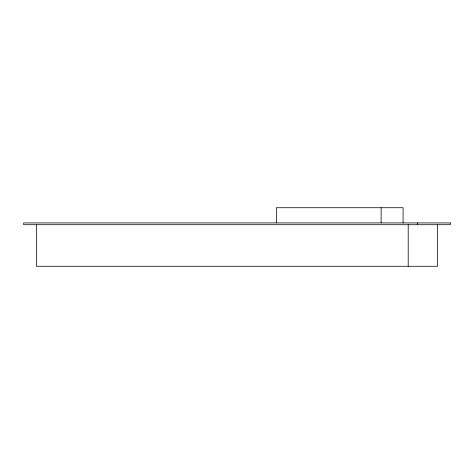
<?xml version="1.0" encoding="UTF-8"?>
<svg xmlns="http://www.w3.org/2000/svg" width="474" height="474" viewBox="0 0 474 474"><rect width="100%" height="100%" fill="white"/><g stroke="black" fill="none" stroke-linecap="round" stroke-linejoin="round"><path stroke-width="0.71" d="M437.573 224.712L437.573 266.275L36.427 266.275L36.427 224.712M417.476 222.922L417.476 224.712M408.203 224.712L408.203 266.275M403.078 222.922L403.078 207.725L276.389 207.725L276.389 222.922M381.132 207.725L381.132 222.922M450.3 222.922L23.7 222.922L23.7 224.712L450.3 224.712L450.3 222.922"/></g></svg>
